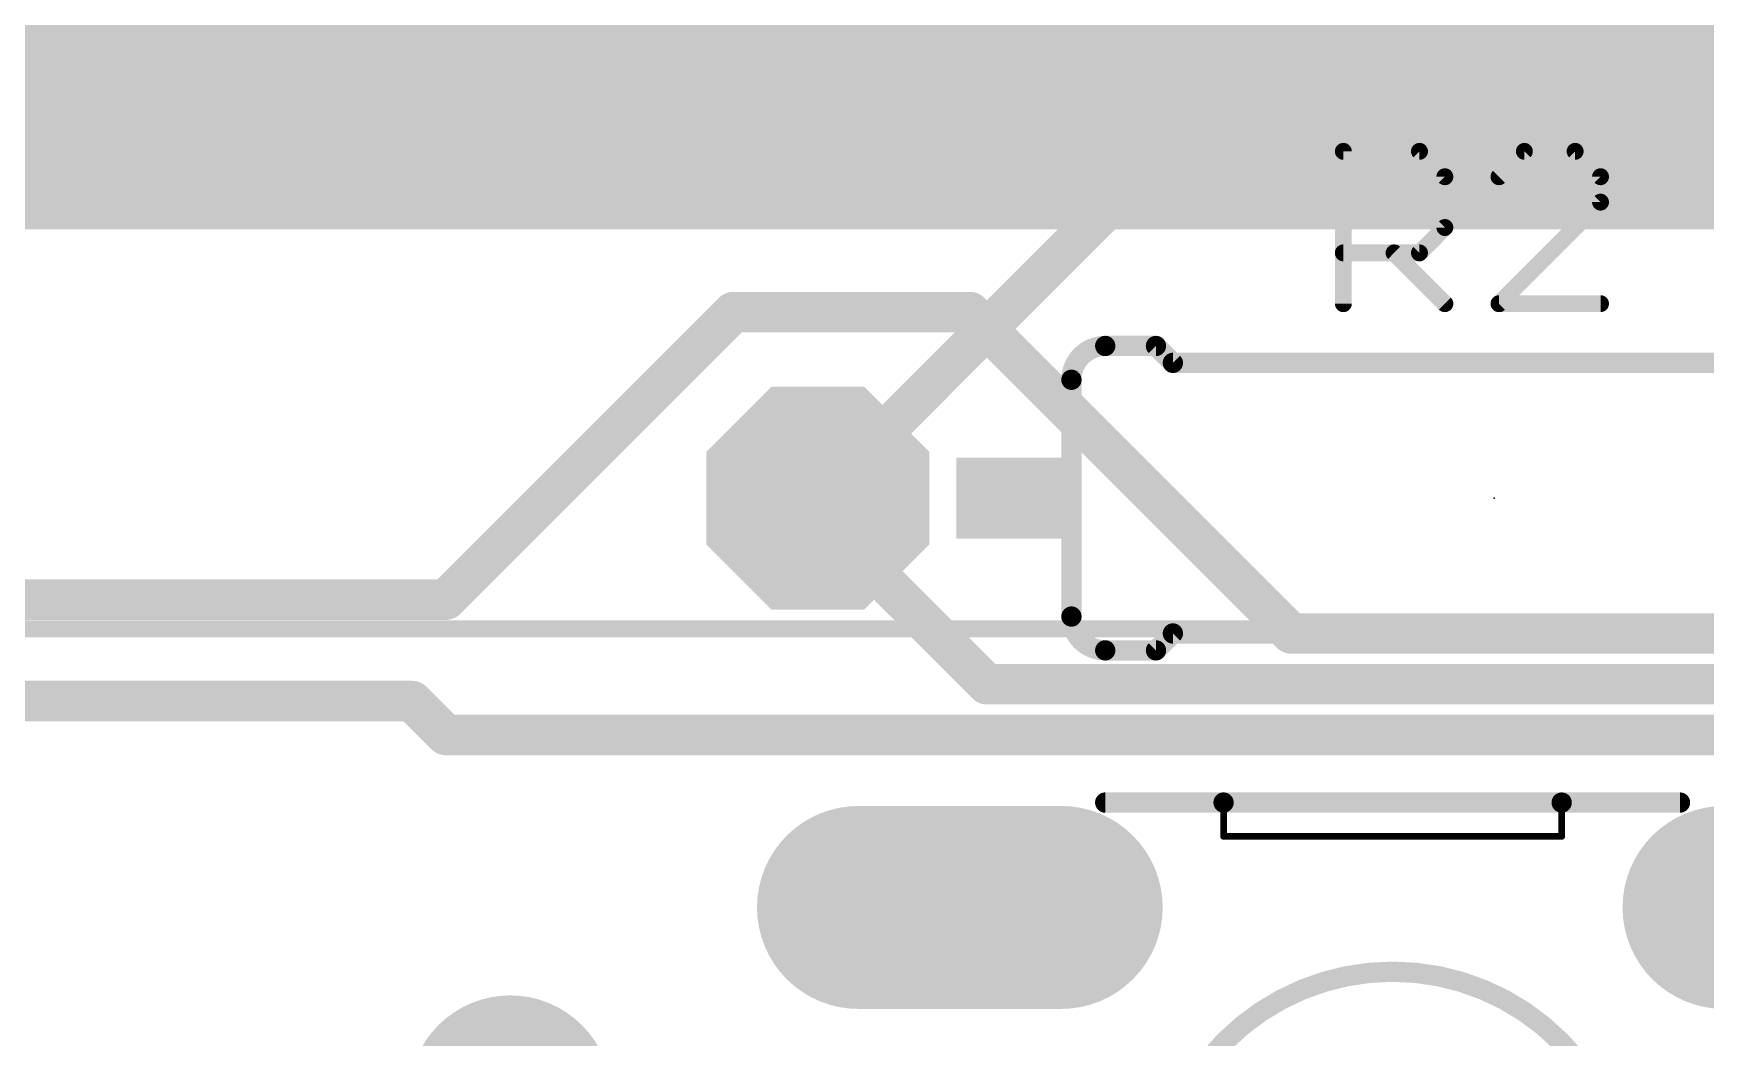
# Model space of a CAD drawing. Extents: x -0.2 to 81.2, y -0.2 to 53.5.
# Drawn here: x 17.73 to 30.29, y 11.44 to 18.98 of the extents above; entities that cross this region are included whole.
import ezdxf

# ---------------------------------------------------------------- set-up
doc = ezdxf.new("R2010")
doc.units = 0
for name, color, linetype in [('1', 12, 'CONTINUOUS'), ('16', 132, 'CONTINUOUS'), ('17', 110, 'CONTINUOUS'), ('21', 253, 'CONTINUOUS'), ('23', 53, 'CONTINUOUS'), ('25', 253, 'CONTINUOUS'), ('43', 110, 'CONTINUOUS')]:
    doc.layers.add(name, color=color, linetype=linetype)

# ---------------------------------------------------------------- blocks, each defined once
blk = doc.blocks.new('RECT')
blk.add_solid([(-0.5, -0.5), (0.5, -0.5), (-0.5, 0.5), (0.5, 0.5)])
blk = doc.blocks.new('OCTAGONP')
at = {"const_width": 0.5}
blk.add_lwpolyline([(-0.25, -0.1036), (-0.25, 0.1036), (-0.1036, 0.25), (0.1036, 0.25), (0.25, 0.1036), (0.25, -0.1036), (0.1036, -0.25), (-0.1036, -0.25), (-0.25, -0.1036), (-0.25, 0.1036)], dxfattribs=at)
blk = doc.blocks.new('LONGP100')
at = {"const_width": 1}
blk.add_lwpolyline([(-0.5, 0), (0.5, 0)], dxfattribs=at)
at = {"const_width": 0.5}
for points in [[(-0.5, 0.25, 1), (-0.5, -0.25)], [(0.5, -0.25, 1), (0.5, 0.25)]]:
    blk.add_lwpolyline(points, format="xyb", dxfattribs=at)

msp = doc.modelspace()

# ---------------------------------------------------------------- linework, layer by layer
at = {"layer": '1', "const_width": 0.3048}
for points in [[(23.622, 15.494), (25.908, 17.78)], [(25.908, 17.78), (44.196, 17.78)], [(23.622, 15.367), (23.622, 15.494)], [(24.892, 14.097), (23.622, 15.367)], [(24.892, 14.097), (32.131, 14.097)]]:
    msp.add_lwpolyline(points, dxfattribs=at)
at = {"layer": '1', "const_width": 0.1524}
for points in [[(25.908, 17.8562, 1), (25.908, 17.7038)], [(25.9619, 17.7261, 1), (25.8541, 17.8339)], [(23.6982, 15.494, 1), (23.5458, 15.494)], [(23.5681, 15.5479, 1), (23.6759, 15.4401)], [(23.6759, 15.4209, 1), (23.5681, 15.3131)], [(23.5458, 15.367, 1), (23.6982, 15.367)], [(24.892, 14.1732, 1), (24.892, 14.0208)], [(24.8381, 14.0431, 1), (24.9459, 14.1509)]]:
    msp.add_lwpolyline(points, format="xyb", dxfattribs=at)
at = {"layer": '16', "const_width": 0.3048}
for points in [[(33.782, 15.494), (5.588, 43.688)], [(20.828, 14.732), (22.987, 16.891)], [(22.987, 16.891), (24.765, 16.891)], [(24.765, 16.891), (27.178, 14.478)], [(6.858, 14.732), (20.828, 14.732)], [(27.178, 14.478), (32.766, 14.478)], [(13.462, 13.97), (20.574, 13.97)], [(20.574, 13.97), (20.828, 13.716)], [(20.828, 13.716), (32.512, 13.716)]]:
    msp.add_lwpolyline(points, dxfattribs=at)
at = {"layer": '16', "const_width": 0.1524}
for points in [[(22.987, 16.9672, 1), (22.987, 16.8148)], [(23.0409, 16.8371, 1), (22.9331, 16.9449)], [(24.8189, 16.9449, 1), (24.7111, 16.8371)], [(24.765, 16.8148, 1), (24.765, 16.9672)], [(20.7741, 14.7859, 1), (20.8819, 14.6781)], [(20.828, 14.6558, 1), (20.828, 14.8082)], [(27.178, 14.5542, 1), (27.178, 14.4018)], [(27.1241, 14.4241, 1), (27.2319, 14.5319)], [(20.6279, 14.0239, 1), (20.5201, 13.9161)], [(20.574, 13.8938, 1), (20.574, 14.0462)], [(20.828, 13.7922, 1), (20.828, 13.6398)], [(20.7741, 13.6621, 1), (20.8819, 13.7699)]]:
    msp.add_lwpolyline(points, format="xyb", dxfattribs=at)
at = {"layer": '21'}
for points, const_width in [([(25.781, 16.637, 0.4142), (25.527, 16.383)], 0.1524), ([(25.781, 16.6751, 1), (25.781, 16.5989)], 0.0762), ([(25.781, 16.5989, 1), (25.781, 16.6751)], 0.0762), ([(26.1889, 16.6639, 1), (26.1351, 16.6101)], 0.0762), ([(26.162, 16.5989, 1), (26.162, 16.6751)], 0.0762), ([(26.289, 16.5481, 1), (26.289, 16.4719)], 0.0762), ([(25.5651, 16.383, 1), (25.4889, 16.383)], 0.0762), ([(26.2621, 16.4831, 1), (26.3159, 16.5369)], 0.0762), ([(25.4889, 16.383, 1), (25.5651, 16.383)], 0.0762), ([(25.527, 14.605, 0.4142), (25.781, 14.351)], 0.1524), ([(25.5651, 14.605, 1), (25.4889, 14.605)], 0.0762), ([(25.4889, 14.605, 1), (25.5651, 14.605)], 0.0762), ([(26.289, 14.5161, 1), (26.289, 14.4399)], 0.0762), ([(26.3159, 14.4511, 1), (26.2621, 14.5049)], 0.0762), ([(25.781, 14.3891, 1), (25.781, 14.3129)], 0.0762), ([(25.781, 14.3129, 1), (25.781, 14.3891)], 0.0762), ([(26.1351, 14.3779, 1), (26.1889, 14.3241)], 0.0762), ([(26.162, 14.3129, 1), (26.162, 14.3891)], 0.0762), ([(25.781, 13.2461, 1), (25.781, 13.1699)], 0.0762), ([(26.67, 13.2461, 1), (26.67, 13.1699)], 0.0762), ([(26.67, 13.1699, 1), (26.67, 13.2461)], 0.0762), ([(26.6827, 13.208, 1), (26.6573, 13.208)], 0.0254), ([(29.21, 13.2461, 1), (29.21, 13.1699)], 0.0762), ([(29.21, 13.1699, 1), (29.21, 13.2461)], 0.0762), ([(29.2227, 13.208, 1), (29.1973, 13.208)], 0.0254), ([(30.099, 13.1699, 1), (30.099, 13.2461)], 0.0762), ([(26.67, 12.9667, 1), (26.67, 12.9413)], 0.0254), ([(26.6573, 12.954, 1), (26.6827, 12.954)], 0.0254), ([(29.1973, 12.954, 1), (29.2227, 12.954)], 0.0254), ([(29.21, 12.9413, 1), (29.21, 12.9667)], 0.0254), ([(27.94, 8.382, 1), (27.94, 11.938, 1), (27.94, 8.382)], 0.1524)]:
    msp.add_lwpolyline(points, format="xyb", dxfattribs=dict(at, const_width=const_width))
for points, const_width in [([(25.781, 16.637), (26.162, 16.637)], 0.1524), ([(26.289, 16.51), (26.162, 16.637)], 0.1524), ([(26.289, 16.51), (31.115, 16.51)], 0.1524), ([(25.527, 16.383), (25.527, 14.605)], 0.1524), ([(0.386, 14.512), (80.386, 14.512)], 0.127), ([(26.289, 14.478), (26.162, 14.351)], 0.1524), ([(26.289, 14.478), (31.115, 14.478)], 0.1524), ([(25.781, 14.351), (26.162, 14.351)], 0.1524), ([(26.67, 13.208), (25.781, 13.208)], 0.1524), ([(29.21, 13.208), (26.67, 13.208)], 0.1524), ([(26.67, 13.208), (26.67, 12.954)], 0.0508), ([(30.099, 13.208), (29.21, 13.208)], 0.1524), ([(29.21, 12.954), (29.21, 13.208)], 0.0508), ([(29.21, 12.954), (26.67, 12.954)], 0.0508)]:
    msp.add_lwpolyline(points, dxfattribs=dict(at, const_width=const_width))
at = {"layer": '23'}
msp.add_point((28.702, 15.494), dxfattribs=at)
at = {"layer": '25', "const_width": 0.127}
for points in [[(27.5697, 16.9545), (27.5697, 18.0985)], [(27.5697, 18.0985), (28.1417, 18.0985)], [(28.1417, 18.0985), (28.3324, 17.9078)], [(28.9298, 18.0985), (28.7391, 17.9078)], [(29.3111, 18.0985), (28.9298, 18.0985)], [(29.5018, 17.9078), (29.3111, 18.0985)], [(28.3324, 17.9078), (28.3324, 17.5265)], [(29.5018, 17.7172), (29.5018, 17.9078)], [(28.7391, 16.9545), (29.5018, 17.7172)], [(28.3324, 17.5265), (28.1417, 17.3358)], [(28.1417, 17.3358), (27.5697, 17.3358)], [(27.951, 17.3358), (28.3324, 16.9545)], [(29.5018, 16.9545), (28.7391, 16.9545)]]:
    msp.add_lwpolyline(points, dxfattribs=at)
at = {"layer": '25', "const_width": 0.0635}
for points in [[(27.6015, 18.0985, 1), (27.538, 18.0985)], [(27.5697, 18.1302, 1), (27.5697, 18.0667)], [(28.1641, 18.1209, 1), (28.1192, 18.076)], [(28.1417, 18.0667, 1), (28.1417, 18.1302)], [(28.9298, 18.1302, 1), (28.9298, 18.0667)], [(28.9522, 18.076, 1), (28.9073, 18.1209)], [(29.3335, 18.1209, 1), (29.2886, 18.076)], [(29.3111, 18.0667, 1), (29.3111, 18.1302)], [(28.3641, 17.9078, 1), (28.3006, 17.9078)], [(29.5335, 17.9078, 1), (29.47, 17.9078)], [(28.3099, 17.8854, 1), (28.3548, 17.9303)], [(28.7166, 17.9303, 1), (28.7616, 17.8854)], [(29.4793, 17.8854, 1), (29.5242, 17.9303)], [(29.47, 17.7172, 1), (29.5335, 17.7172)], [(29.5242, 17.6947, 1), (29.4793, 17.7396)], [(28.3548, 17.504, 1), (28.3099, 17.5489)], [(28.3006, 17.5265, 1), (28.3641, 17.5265)], [(27.5697, 17.3676, 1), (27.5697, 17.3041)], [(27.9735, 17.3583, 1), (27.9286, 17.3134)], [(28.1192, 17.3583, 1), (28.1641, 17.3134)], [(28.1417, 17.3041, 1), (28.1417, 17.3676)], [(27.538, 16.9545, 1), (27.6015, 16.9545)], [(28.3099, 16.932, 1), (28.3548, 16.977)], [(28.7166, 16.977, 1), (28.7616, 16.932)], [(28.7391, 16.9862, 1), (28.7391, 16.9228)], [(29.5018, 16.9228, 1), (29.5018, 16.9862)]]:
    msp.add_lwpolyline(points, format="xyb", dxfattribs=at)

# ---------------------------------------------------------------- block references
at = {"layer": '17'}
for name, p, xscale, yscale, rotation in [('OCTAGONP', (23.622, 15.494), 1.6764, 1.6764, 180), ('OCTAGONP', (23.622, 15.494), 1.6764, 1.6764, 180), ('LONGP100', (21.3106, 10.2362), 1.524, 1.524, 90), ('LONGP100', (21.3106, 10.2362), 1.524, 1.524, 90)]:
    msp.add_blockref(name, p, dxfattribs=dict(at, xscale=xscale, yscale=yscale, rotation=rotation))
at = {"layer": '17', "xscale": 1.524, "yscale": 1.524}
for p in [(24.6888, 12.4206), (24.6888, 12.4206), (31.1912, 12.4206), (31.1912, 12.4206)]:
    msp.add_blockref('LONGP100', p, dxfattribs=at)
at = {"layer": '21', "xscale": 0.8636, "yscale": 0.6096, "rotation": 180}
msp.add_blockref('RECT', (25.0952, 15.494), dxfattribs=at)
at = {"layer": '43', "xscale": 64, "yscale": 5}
msp.add_blockref('RECT', (40.386, 20.012), dxfattribs=at)

doc.saveas('drawing.dxf')
